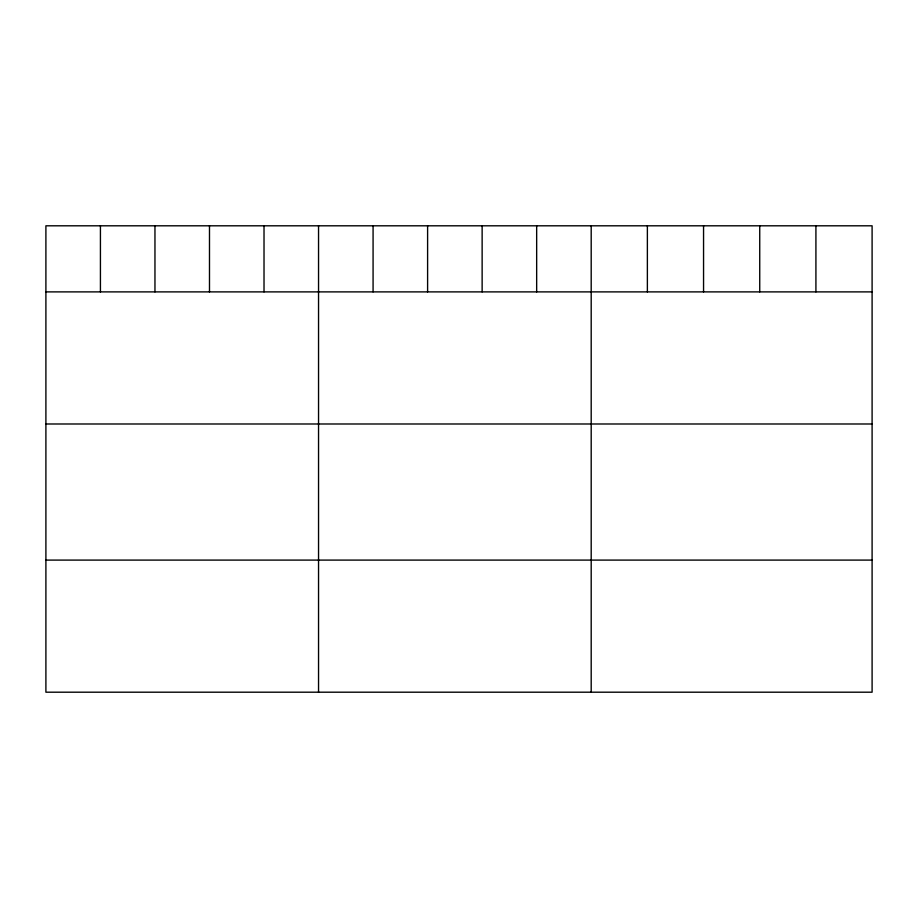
<?xml version="1.0" encoding="UTF-8"?>
<svg xmlns="http://www.w3.org/2000/svg" width="918" height="918" viewBox="0 0 918 918"><rect width="100%" height="100%" fill="white"/><g stroke="black" fill="none" stroke-linecap="round" stroke-linejoin="round"><path stroke-width="1.38" d="M872.1 291.89L872.1 692.195L45.9 692.195L45.9 225.805L872.1 225.805L872.1 291.89L45.9 291.89M45.9 423.99L872.1 423.99M45.9 560.095L872.1 560.095M815.918 225.805L815.918 291.89M759.737 225.805L759.737 291.89M703.555 225.805L703.555 291.89M647.374 225.805L647.374 291.89M591.192 225.805L591.192 692.195M536.663 225.805L536.663 291.89M482.134 225.805L482.134 291.89M427.604 225.805L427.604 291.89M373.075 225.805L373.075 291.89M318.546 225.805L318.546 692.195M264.017 225.805L264.017 291.89M209.488 225.805L209.488 291.89M154.958 225.805L154.958 291.89M100.429 225.805L100.429 291.89"/></g></svg>
